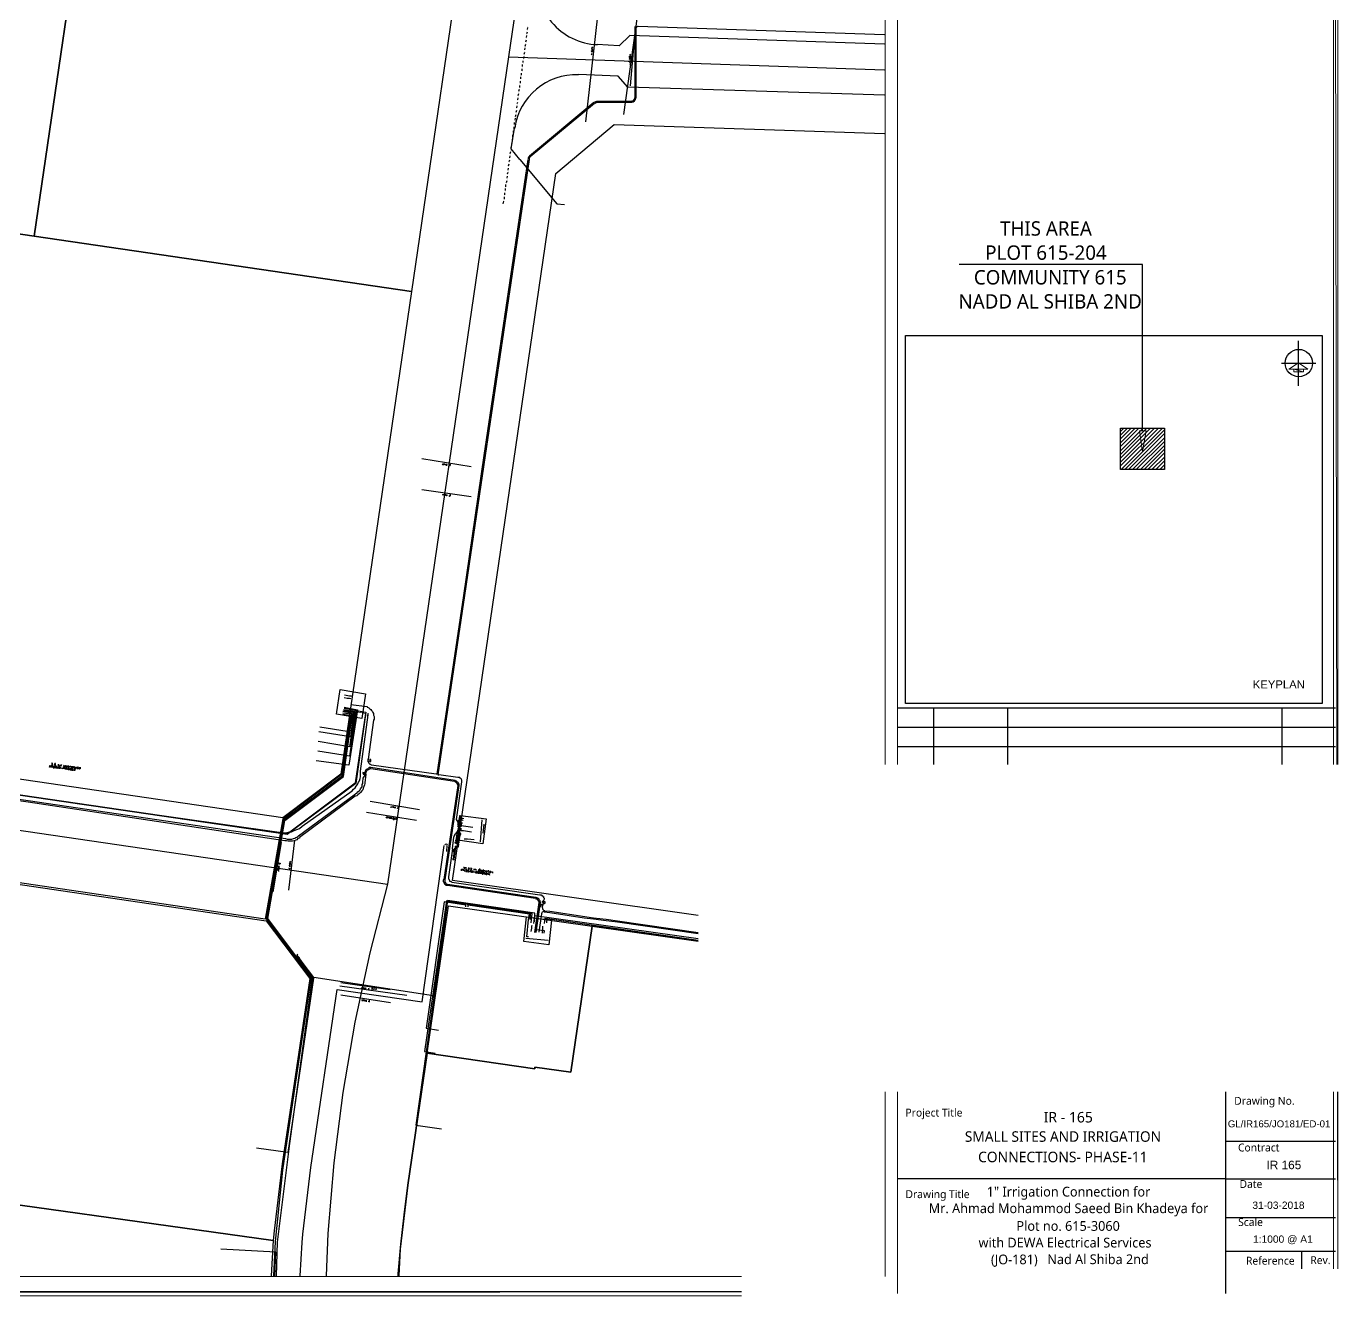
# Model space of a CAD drawing. Header units: inches. Extents: x 5 to 844, y 8 to 596.
# Drawn here: x 529.2 to 843.7, y 8.1 to 312.3 of the extents above; entities that cross this region are included whole.
import ezdxf

# ---------------------------------------------------------------- set-up
doc = ezdxf.new("R2010")
doc.units = ezdxf.units.IN
doc.header["$MEASUREMENT"] = 0
doc.layers.add('PDF_Geometry', color=7, linetype='Continuous', true_color=0x989898)
doc.layers.add('PDF_Images', color=7, linetype='Continuous')
doc.layers.add('PDF_Text', color=7, linetype='Continuous')
doc.styles.add('PDF Arial', font='arial.ttf')
doc.styles.add('PDF Segoe UI', font='segoeui.ttf')
doc.styles.add('PDF Trebuchet MS', font='trebuc.ttf')
picture_1 = doc.add_image_def('image2.png', size_in_pixel=(777, 686))

msp = doc.modelspace()

# ---------------------------------------------------------------- linework, layer by layer
at = {"layer": 'PDF_Geometry', "color": 7, "lineweight": 13}
for points in [[(738.11, 135.42), (738.11, 595.27)], [(738.11, 8.63), (738.11, 56.95), (738.11, 14.58)]]:
    msp.add_lwpolyline(points, dxfattribs=at)
at = {"layer": 'PDF_Geometry', "color": 7, "lineweight": 0}
for points in [[(843.44, 135.42), (842.63, 594.76), (843.66, 595.79), (843.66, 135.42)], [(843.44, 135.42), (842.63, 594.76), (842.63, 135.42)], [(735.15, 135.42), (735.15, 591.8), (10.56, 591.8), (10.56, 12.74)], [(797.76, 215.36), (796.86, 210.35), (796.09, 215.36), (797.76, 215.36)], [(735.15, 12.74), (735.15, 56.95), (735.15, 14.58)], [(842.63, 56.95), (842.63, 14.58)], [(843.65, 14.58), (843.57, 56.95)], [(843.65, 14.58), (843.57, 56.95)], [(843.66, 56.95), (843.66, 14.58)], [(10.56, 12.74), (700.73, 12.74)], [(6.31, 9.14), (5.16, 8.11), (700.73, 9.09)], [(5.16, 8.11), (700.73, 9.09)], [(700.73, 8.11), (5.16, 8.11)], [(700.73, 9.14), (6.31, 9.14)]]:
    msp.add_lwpolyline(points, dxfattribs=at)
at = {"layer": 'PDF_Geometry', "color": 7, "lineweight": 25}
for points in [[(676.01, 517.23), (644.9, 304.97), (615.84, 106.72), (611.6, 90.27), (608, 73.68), (605.17, 56.84), (602.98, 40), (601.57, 23.03), (601.18, 12.87)], [(454.49, 371.95), (545.26, 358.58), (531.12, 262.03), (440.61, 275.4), (454.49, 371.95)], [(545.26, 358.58), (635.77, 345.47), (621.63, 248.79), (531.12, 262.03), (545.26, 358.58)], [(664.7, 306.26), (665.08, 306.26), (664.7, 306.38), (665.08, 306.51), (664.82, 306.64)], [(664.95, 305.61), (664.7, 305.61), (664.82, 305.48), (664.82, 305.74)], [(664.82, 307.03), (664.95, 307.28), (664.82, 307.41)], [(665.08, 306.64), (664.82, 306.77), (665.08, 306.9)], [(664.95, 307.28), (665.08, 307.16)], [(664.95, 306.64), (664.95, 306.9)], [(674.08, 304.84), (673.82, 305.1), (674.21, 305.23)], [(673.95, 305.36), (674.08, 305.48), (673.95, 305.61)], [(674.08, 305.48), (674.21, 305.48)], [(674.08, 304.97), (674.08, 305.1)], [(644.9, 304.97), (735.02, 301.88)], [(673.69, 303.81), (673.69, 303.81), (673.69, 303.94), (673.82, 303.94), (673.95, 303.68), (673.95, 303.94)], [(673.82, 304.46), (674.08, 304.58), (673.82, 304.71), (674.08, 304.71), (673.82, 304.84)], [(673.95, 303.81), (674.34, 303.94), (673.95, 304.07), (674.34, 304.07), (674.08, 304.2)], [(674.21, 303.3), (673.95, 303.3), (674.08, 303.04), (674.21, 303.43)], [(674.08, 304.71), (674.21, 304.84), (674.08, 304.97)], [(674.34, 304.33), (674.08, 304.46), (674.34, 304.58)], [(674.21, 304.84), (674.34, 304.84)], [(674.21, 304.33), (674.21, 304.58)], [(690.32, 99.22), (631.4, 107.62), (656.21, 277.07), (670.22, 288.77), (735.02, 286.59)], [(440.61, 275.4), (531.12, 262.03), (621.63, 248.79), (604.66, 133.08), (590.77, 122.67), (433.79, 145.68), (423.51, 159.56), (440.61, 275.4)], [(796.86, 215.36), (796.86, 255.22), (752.89, 255.22)], [(791.59, 216), (802.13, 216), (802.13, 206.1), (791.59, 206.1), (791.59, 216)], [(629.21, 207.39), (629.21, 207.52)], [(629.47, 207.39), (629.73, 207.39), (629.6, 207.13), (629.47, 207.52)], [(629.34, 207.13), (629.21, 207.39), (628.95, 207.26)], [(630.11, 207), (630.11, 207.39), (629.98, 207.13), (629.98, 207.39), (629.85, 207.13)], [(630.88, 207), (630.88, 207), (630.75, 207), (630.63, 207), (630.75, 207.13), (631.01, 207.26), (630.75, 207.26)], [(629.34, 199.93), (629.21, 200.06), (628.95, 199.93)], [(629.21, 200.06), (629.21, 200.19)], [(629.73, 200.19), (629.6, 199.8), (629.47, 200.19)], [(629.73, 200.06), (629.47, 200.06)], [(630.24, 199.8), (630.11, 200.06), (629.98, 199.8), (629.98, 200.06), (629.85, 199.8)], [(630.88, 199.68), (630.88, 199.68), (630.75, 199.68), (630.63, 199.8), (630.75, 199.8), (631.01, 199.93), (630.75, 199.93)], [(738.11, 149.02), (843.14, 149.02)], [(746.85, 135.42), (746.85, 149.02)], [(764.59, 135.42), (764.59, 149.02)], [(830.29, 135.42), (830.29, 149.02)], [(738.11, 144.39), (843.14, 144.39)], [(738.11, 139.76), (843.14, 139.76)], [(535.62, 135.65), (535.62, 135.65), (535.49, 135.65), (535.49, 135.78), (535.36, 135.65), (535.36, 135.52), (535.36, 135.39), (535.36, 135.26), (535.49, 135.26), (535.49, 135.39), (535.62, 135.39), (535.62, 135.52), (535.49, 135.52), (535.36, 135.52)], [(535.74, 135.26), (535.74, 135.26)], [(536.26, 135.52), (536.26, 135.65), (536.13, 135.65), (536, 135.52), (536, 135.39), (536, 135.26), (536.13, 135.26), (536.26, 135.26), (536.26, 135.39), (536.13, 135.52), (536, 135.39)], [(536.9, 135.52), (536.9, 135.14), (537.16, 135.39)], [(537.03, 135.26), (537.16, 135.14)], [(537.42, 135.39), (537.54, 135.01), (537.8, 135.39)], [(538.19, 134.88), (538.44, 135.26), (538.57, 134.88)], [(538.83, 135.01), (538.83, 135.14), (538.96, 135.14), (539.09, 135.01), (539.09, 134.88), (538.96, 134.88), (538.83, 134.88), (538.7, 134.88), (538.83, 135.26)], [(427.11, 134.36), (615.84, 106.72)], [(535.1, 135.14), (535.1, 135.14), (534.97, 135.14), (534.84, 135.14), (534.84, 135.01), (534.97, 135.01), (535.1, 134.88), (534.97, 134.75), (534.84, 134.75), (534.84, 134.88), (534.72, 134.88)], [(535.62, 135.01), (535.62, 135.14), (535.49, 135.14), (535.36, 135.14), (535.23, 135.14), (535.23, 135.01), (535.36, 135.01), (535.49, 134.88), (535.62, 134.75), (535.49, 134.75), (535.36, 134.75), (535.23, 134.75)], [(535.74, 135.01), (535.87, 135.01), (536, 135.01), (536, 134.88), (535.74, 134.62), (536, 134.62)], [(536.39, 135.01), (536.26, 135.01), (536.26, 134.88), (536.13, 134.88), (536.13, 134.75), (536.26, 134.75), (536.26, 134.62), (536.39, 134.62), (536.52, 134.62), (536.52, 134.75), (536.52, 134.88), (536.52, 135.01), (536.39, 135.01)], [(537.03, 134.75), (536.9, 134.75), (536.9, 134.62), (536.77, 134.62), (536.77, 134.75), (536.64, 134.75), (536.64, 134.88), (536.77, 134.88), (536.9, 134.88), (537.03, 134.75), (536.9, 134.62), (536.9, 134.49), (536.77, 134.49), (536.64, 134.62)], [(537.42, 134.88), (537.16, 134.88), (537.16, 134.75), (537.29, 134.75), (537.42, 134.75), (537.42, 134.62), (537.42, 134.49), (537.29, 134.49), (537.16, 134.49), (537.16, 134.62)], [(537.54, 134.62), (538.06, 134.49)], [(538.19, 134.36), (538.19, 134.75), (538.44, 134.75), (538.57, 134.62), (538.57, 134.49), (538.44, 134.49), (538.19, 134.49)], [(538.32, 135.01), (538.57, 135.01)], [(538.7, 134.24), (538.7, 134.62)], [(539.09, 134.62), (538.7, 134.36)], [(538.83, 134.49), (538.96, 134.24)], [(539.47, 134.75), (539.47, 135.01), (539.34, 135.01), (539.22, 135.01), (539.22, 134.88), (539.22, 134.75), (539.34, 134.75), (539.47, 134.75)], [(539.34, 134.62), (539.22, 134.49), (539.34, 134.36), (539.47, 134.36), (539.47, 134.24), (539.47, 134.11), (539.34, 134.11), (539.34, 134.24), (539.22, 134.24), (539.22, 134.36), (539.34, 134.36), (539.47, 134.36), (539.47, 134.49), (539.47, 134.62), (539.34, 134.62)], [(539.6, 134.75), (539.73, 135.01), (539.73, 134.88)], [(539.73, 135.01), (539.86, 135.01), (539.99, 134.88), (539.86, 134.75)], [(539.86, 134.49), (539.73, 134.49), (539.73, 134.36), (539.73, 134.24), (539.73, 134.11), (539.86, 134.11), (539.99, 134.11), (539.99, 134.24), (539.99, 134.36), (539.99, 134.49), (539.86, 134.49)], [(540.37, 134.88), (540.24, 134.88), (540.12, 134.88), (540.12, 134.75), (540.12, 134.62), (540.24, 134.62), (540.37, 134.62), (540.37, 134.75)], [(540.5, 134.36), (540.24, 134.49), (540.12, 134.24), (540.24, 134.24), (540.24, 134.36), (540.37, 134.24), (540.5, 134.24), (540.5, 134.11), (540.37, 133.98), (540.24, 133.98), (540.12, 134.11)], [(540.37, 135.01), (540.37, 134.62)], [(540.63, 134.88), (540.63, 134.75), (540.5, 134.75), (540.63, 134.62), (540.76, 134.62), (540.89, 134.62), (540.89, 134.75), (540.76, 134.88), (540.63, 134.88)], [(540.76, 134.36), (541.02, 134.36), (540.76, 134.24), (540.89, 134.24), (540.89, 134.11), (540.89, 133.98), (540.76, 133.98), (540.63, 133.98), (540.63, 134.11)], [(541.02, 134.49), (541.02, 134.75), (541.14, 134.75), (541.27, 134.75), (541.27, 134.49)], [(541.4, 134.62), (541.79, 134.62), (541.66, 134.75), (541.53, 134.75), (541.53, 134.62), (541.4, 134.62), (541.4, 134.49), (541.53, 134.49), (541.66, 134.49), (541.79, 134.49)], [(542.17, 134.62), (542.04, 134.62), (541.92, 134.62), (541.92, 134.49), (541.92, 134.36), (542.04, 134.36), (542.17, 134.49)], [(542.17, 134.75), (542.17, 134.36)], [(615.84, 122.54), (615.71, 122.79), (615.45, 122.67)], [(615.71, 122.79), (615.71, 122.92)], [(616.1, 122.54), (615.97, 122.67), (615.84, 122.54)], [(616.23, 122.79), (616.1, 122.54), (615.97, 122.92)], [(616.23, 122.67), (615.97, 122.79)], [(615.97, 122.67), (615.97, 122.79)], [(616.61, 122.41), (616.61, 122.79), (616.48, 122.41), (616.48, 122.79), (616.23, 122.54)], [(616.61, 122.79), (616.35, 122.54), (616.23, 122.79)], [(616.48, 122.67), (616.35, 122.67)], [(616.87, 125.11), (616.74, 125.24), (616.61, 125.11)], [(617, 122.41), (616.87, 122.67), (616.74, 122.41), (616.74, 122.79), (616.61, 122.41)], [(616.74, 125.24), (616.87, 125.37)], [(617.38, 125.37), (617.13, 125.11), (617.13, 125.37)], [(617.25, 125.24), (617.13, 125.24)], [(617.13, 122.41), (617.25, 122.28), (617.38, 122.28), (617.38, 122.41), (617.38, 122.54), (617.38, 122.67), (617.25, 122.67), (617.13, 122.54), (617.25, 122.54), (617.25, 122.41), (617.38, 122.41), (617.38, 122.54)], [(617.77, 124.98), (617.77, 125.24), (617.64, 124.98), (617.51, 125.24), (617.38, 124.98)], [(618.54, 124.85), (618.54, 124.85), (618.41, 124.85), (618.28, 124.85), (618.28, 124.98), (618.41, 124.98), (618.54, 125.11), (618.28, 125.11)], [(632.94, 122.67), (633.33, 122.67)], [(633.07, 123.18), (633.45, 123.05), (633.45, 122.92), (633.45, 122.79), (633.33, 122.79), (633.2, 122.79), (633.2, 122.92), (633.2, 123.18)], [(633.33, 122.28), (633.07, 122.67)], [(617.51, 122.54), (617.51, 122.28), (617.77, 122.41), (617.38, 122.54)], [(617.77, 122.54), (617.51, 122.41)], [(617.51, 122.54), (617.77, 122.41)], [(618.03, 122.28), (618.03, 122.28), (617.9, 122.28), (617.9, 122.41), (618.15, 122.54), (617.9, 122.54)], [(632.55, 119.71), (632.94, 119.58), (632.94, 119.45), (632.81, 119.32), (632.68, 119.32), (632.68, 119.45), (632.68, 119.71)], [(633.07, 120.87), (633.2, 121.12), (632.94, 121.12), (633.07, 121.12), (633.07, 120.99), (632.94, 120.99), (632.94, 120.87), (632.81, 120.87), (632.81, 120.99), (632.68, 120.99), (632.81, 121.12), (632.81, 121.25)], [(632.94, 120.74), (633.07, 120.74), (633.07, 120.61), (633.07, 120.48), (632.94, 120.35), (632.94, 120.48), (632.81, 120.48), (632.68, 120.74), (632.68, 120.48)], [(632.81, 120.22), (632.68, 119.84)], [(633.07, 121.38), (632.94, 121.38), (632.94, 121.51), (632.94, 121.64), (633.07, 121.64), (633.2, 121.64), (633.2, 121.51), (633.2, 121.38), (633.07, 121.38), (632.94, 121.38), (632.81, 121.38), (632.81, 121.51), (632.81, 121.64), (632.94, 121.64)], [(633.2, 122.54), (632.94, 122.28)], [(633.33, 122.02), (633.2, 121.77), (633.07, 122.02), (633.07, 121.89), (633.07, 121.77), (632.94, 121.77), (632.94, 121.89), (632.94, 122.02), (632.94, 122.15)], [(633.2, 120.09), (633.58, 120.09)], [(633.2, 119.97), (633.45, 119.84), (633.33, 119.84)], [(633.45, 119.84), (633.45, 119.71), (633.33, 119.58), (633.2, 119.71)], [(633.58, 121.25), (633.33, 121.12)], [(633.71, 120.99), (633.33, 120.87), (633.71, 120.61)], [(633.84, 122.15), (633.97, 122.02), (633.45, 122.15)], [(633.84, 121.38), (633.45, 121.38), (633.58, 121.12)], [(633.97, 122.54), (633.97, 122.54), (633.97, 122.41), (633.58, 122.54)], [(632.3, 116.62), (632.17, 116.49), (632.17, 116.62), (632.04, 116.62), (632.17, 116.88), (632.55, 116.88), (632.43, 116.62), (632.43, 116.49), (632.3, 116.49), (632.3, 116.62), (632.3, 116.88)], [(632.55, 117.01), (632.55, 117.14), (632.55, 117.27), (632.43, 117.39), (632.3, 117.39), (632.17, 117.27), (632.17, 117.14), (632.3, 117.01), (632.43, 117.14), (632.43, 117.27), (632.3, 117.39)], [(632.17, 117.14), (632.55, 117.14)], [(632.43, 116.88), (632.3, 117.14), (632.17, 116.88)], [(632.55, 116.75), (632.17, 116.62), (632.55, 116.37)], [(632.68, 118.68), (632.68, 118.55), (632.81, 118.55), (632.81, 118.42), (632.68, 118.42), (632.68, 118.29), (632.55, 118.42), (632.43, 118.68), (632.3, 118.29)], [(632.68, 118.17), (632.68, 118.04), (632.3, 118.04)], [(632.68, 117.91), (632.68, 117.78), (632.3, 117.91)], [(632.68, 117.65), (632.55, 117.78), (632.43, 117.78), (632.3, 117.78), (632.3, 117.65), (632.3, 117.52), (632.43, 117.52), (632.55, 117.52), (632.68, 117.65)], [(632.43, 119.19), (632.81, 119.07)], [(632.68, 119.07), (632.43, 118.81)], [(632.68, 118.29), (632.68, 118.29), (632.81, 118.17), (632.43, 118.29)], [(632.81, 118.81), (632.55, 119.19)], [(633.07, 116.75), (632.81, 116.75), (632.68, 116.75)], [(632.94, 116.49), (632.68, 116.49)], [(632.94, 116.24), (632.81, 116.37), (632.68, 116.37), (632.68, 116.24), (632.68, 116.11), (632.68, 115.98), (632.81, 115.98), (632.81, 116.11), (632.94, 116.11), (632.94, 116.24)], [(632.81, 118.55), (633.2, 118.42), (633.2, 118.29), (633.2, 118.17), (633.07, 118.17), (632.94, 118.29), (632.94, 118.42), (633.07, 118.55)], [(633.07, 118.04), (633.07, 117.78), (633.2, 117.78), (633.2, 117.91), (633.07, 118.04), (632.94, 118.04), (632.94, 117.91), (632.81, 117.91), (632.94, 117.78)], [(632.81, 117.65), (633.07, 117.65)], [(633.07, 117.01), (632.81, 117.01), (632.81, 117.14), (632.81, 117.27), (632.94, 117.27), (633.07, 117.27), (633.07, 117.14), (632.94, 117.01)], [(632.94, 117.65), (633.07, 117.52), (633.07, 117.39)], [(632.94, 116.88), (632.94, 116.62)], [(633.45, 118.81), (633.33, 118.94), (633.2, 118.94), (633.07, 118.94), (633.07, 118.81), (633.07, 118.68), (633.2, 118.68), (633.2, 118.55), (633.33, 118.68), (633.45, 118.68), (633.45, 118.81)], [(633.07, 116.49), (633.07, 116.49)], [(631.65, 114.69), (632.04, 114.57), (632.04, 114.44), (632.04, 114.31), (631.91, 114.31), (631.78, 114.44), (631.78, 114.57), (631.91, 114.57)], [(631.91, 113.41), (631.91, 113.54), (631.91, 113.67), (631.78, 113.67), (631.78, 113.54), (631.78, 113.41), (631.65, 113.54), (631.65, 113.67), (631.78, 113.67)], [(631.78, 113.28), (631.78, 113.02), (631.91, 113.02), (631.91, 113.15), (631.91, 113.28), (631.78, 113.28), (631.65, 113.28), (631.65, 113.15), (631.65, 113.02)], [(632.04, 114.05), (631.91, 114.18), (631.78, 114.18), (631.78, 114.05), (631.78, 113.92), (631.78, 113.79), (631.91, 113.79), (631.91, 113.92), (632.04, 113.92), (632.04, 114.05)], [(631.91, 115.34), (632.17, 115.34), (632.04, 115.34)], [(632.17, 114.95), (632.17, 115.08), (632.04, 115.08), (631.91, 115.08), (631.91, 114.95), (631.91, 114.82), (631.91, 114.69), (632.04, 114.69), (632.04, 114.82), (632.17, 114.82), (632.17, 114.95)], [(632.04, 115.85), (632.43, 115.85), (632.43, 115.59), (632.3, 115.59), (632.3, 115.47), (632.17, 115.59), (632.17, 115.85)], [(632.17, 115.34), (632.17, 115.21)], [(632.55, 115.85), (632.81, 115.85), (632.81, 115.72), (632.81, 115.59), (632.68, 115.59), (632.55, 115.59)], [(589.61, 110.07), (589.48, 110.07)], [(590, 110.97), (589.61, 110.97), (590, 110.84), (589.61, 110.84), (589.87, 110.71)], [(589.61, 110.58), (589.87, 110.45), (589.61, 110.32), (589.74, 110.58)], [(589.87, 110.19), (589.61, 110.07), (589.74, 109.81)], [(590, 111.74), (590, 111.74), (590.13, 111.74), (590.13, 111.61), (590, 111.61), (590, 111.48), (590, 111.61), (589.87, 111.61), (589.87, 111.87), (589.74, 111.61)], [(592.57, 110.45), (592.18, 110.58), (592.44, 110.32), (592.44, 110.58)], [(592.7, 111.48), (592.31, 111.74), (592.7, 111.74)], [(592.31, 111.09), (592.57, 111.09), (592.31, 111.22), (592.57, 111.35), (592.31, 111.48)], [(592.44, 111.99), (592.57, 112.12), (592.44, 112.25)], [(592.57, 112.12), (592.7, 111.99)], [(592.57, 111.61), (592.57, 111.74)], [(631.78, 112.64), (631.78, 112.77), (631.78, 112.89), (631.65, 112.89), (631.53, 112.89), (631.53, 112.77), (631.53, 112.64), (631.65, 112.64)], [(631.91, 112.51), (631.53, 112.64)], [(633.58, 109.94), (633.58, 110.32), (633.84, 110.32), (633.97, 110.32), (633.97, 110.19), (633.84, 110.19), (633.84, 110.07), (633.58, 110.19)], [(634.1, 110.84), (634.23, 110.84), (634.23, 110.45)], [(634.1, 109.94), (634.1, 110.32)], [(634.48, 110.19), (634.1, 110.07)], [(634.23, 110.07), (634.35, 109.81)], [(634.48, 110.71), (634.61, 110.71), (634.61, 110.84), (634.61, 110.45)], [(634.87, 110.07), (634.87, 110.19), (634.74, 110.19), (634.61, 110.19), (634.61, 110.07), (634.61, 109.94), (634.61, 109.81), (634.74, 109.81), (634.87, 109.81), (634.87, 109.94), (634.87, 110.07), (634.74, 110.07), (634.61, 110.07), (634.61, 109.94)], [(635.25, 110.07), (635.13, 110.07), (635, 109.94), (635, 109.81), (635.13, 109.81), (635.13, 109.68), (635.25, 109.68), (635.38, 109.81), (635.38, 109.94), (635.38, 110.07), (635.25, 110.07)], [(635.25, 110.32), (635.38, 110.71)], [(635.51, 110.58), (635.25, 110.45)], [(635.38, 110.45), (635.51, 110.32)], [(635.64, 110.07), (635.9, 110.07), (635.64, 109.94), (635.77, 109.94), (635.77, 109.81), (635.9, 109.81), (635.9, 109.68), (635.77, 109.68), (635.64, 109.68), (635.51, 109.68), (635.51, 109.81)], [(635.77, 110.71), (635.9, 110.19), (636.15, 110.58)], [(636.67, 110.07), (636.67, 110.45)], [(636.8, 110.07), (636.8, 110.32), (636.93, 110.32), (637.05, 110.32), (637.05, 110.19), (637.05, 110.07)], [(637.95, 110.32), (637.83, 110.32), (637.83, 110.19), (637.7, 110.19), (637.7, 110.07), (637.83, 109.94), (637.95, 109.94), (638.08, 109.94), (638.08, 110.07), (638.08, 110.19), (638.08, 110.32), (637.95, 110.32)], [(638.21, 110.19), (638.21, 109.81)], [(638.21, 110.07), (638.34, 110.07), (638.47, 110.07), (638.47, 109.94), (638.47, 109.81), (638.34, 109.81), (638.21, 109.94)], [(638.73, 109.94), (638.98, 109.94), (638.98, 110.07), (638.85, 110.07), (638.73, 110.07), (638.73, 109.94), (638.73, 109.81), (638.85, 109.81), (638.98, 109.81)], [(639.11, 109.81), (639.11, 110.07)], [(640.01, 110.07), (639.88, 109.68), (640.01, 109.68), (640.01, 109.55)], [(509.9, 109.29), (586.78, 97.98), (597.2, 84.1), (590.64, 39.74), (588.71, 23.67), (588.46, 21.36), (499.1, 33.83), (509.9, 109.29)], [(636.28, 109.81), (636.28, 109.68), (636.15, 109.68), (636.03, 109.81), (636.03, 109.94), (636.15, 109.94), (636.28, 109.94), (636.28, 109.81), (636.28, 109.68), (636.15, 109.55), (636.03, 109.55), (636.03, 109.68)], [(636.41, 109.68), (636.93, 109.68)], [(637.44, 109.68), (637.44, 109.81), (637.31, 109.81), (637.18, 109.81), (637.05, 109.81), (637.05, 109.68), (637.18, 109.68), (637.31, 109.55), (637.44, 109.55), (637.44, 109.42), (637.31, 109.42), (637.18, 109.42), (637.05, 109.42), (637.05, 109.55)], [(637.95, 109.68), (637.83, 109.68), (637.7, 109.81), (637.57, 109.81), (637.57, 109.68), (637.57, 109.55), (637.7, 109.55), (637.83, 109.55), (637.83, 109.42), (637.83, 109.29), (637.7, 109.29), (637.57, 109.29), (637.57, 109.42)], [(638.21, 109.29), (638.34, 109.68), (637.95, 109.42), (638.34, 109.42)], [(638.6, 109.55), (638.47, 109.55), (638.47, 109.42), (638.47, 109.29), (638.6, 109.17), (638.73, 109.17), (638.73, 109.29), (638.85, 109.29), (638.85, 109.42), (638.85, 109.55), (638.73, 109.55), (638.6, 109.55)], [(638.98, 109.55), (639.24, 109.55), (639.11, 109.42), (639.24, 109.42), (639.24, 109.29), (639.24, 109.17), (639.11, 109.17), (638.98, 109.17), (638.98, 109.29)], [(639.11, 109.94), (639.24, 109.94), (639.37, 109.94)], [(639.75, 109.94), (639.63, 109.68), (639.5, 109.68), (639.37, 109.81), (639.5, 109.94), (639.63, 109.94), (639.75, 109.81)], [(639.63, 109.42), (639.5, 109.42), (639.37, 109.29), (639.37, 109.17), (639.5, 109.17), (639.5, 109.04), (639.63, 109.04), (639.75, 109.17), (639.75, 109.29), (639.75, 109.42), (639.63, 109.42)], [(639.88, 109.94), (640.01, 109.94)], [(639.88, 109.04), (640.14, 109.42), (640.27, 108.91)], [(640.01, 109.17), (640.14, 109.17)], [(640.27, 109.81), (640.14, 109.55)], [(640.27, 109.94), (640.27, 109.94)], [(640.53, 109.81), (640.4, 109.81), (640.4, 109.68), (640.4, 109.55), (640.53, 109.55), (640.65, 109.55), (640.65, 109.68), (640.65, 109.81), (640.53, 109.81)], [(640.78, 109.55), (640.78, 109.81)], [(640.78, 109.68), (640.91, 109.68), (641.04, 109.68), (641.04, 109.42)], [(664.95, 96.7), (659.81, 61.73), (651.2, 62.88), (651.2, 62.5), (625.35, 66.23), (630.5, 101.58), (664.95, 96.7)], [(618.41, 12.87), (618.41, 13.39), (619.06, 20.46), (619.83, 27.53), (620.73, 34.6), (625.35, 66.23), (651.2, 62.5), (651.2, 62.88), (659.81, 61.73), (664.95, 96.7), (690.32, 93.07)], [(690.32, 93.07), (664.95, 96.7), (659.81, 61.73), (651.2, 62.88), (651.2, 62.5), (625.35, 66.23), (620.73, 34.6), (618.93, 19.3), (618.54, 12.87)], [(609.8, 81.65), (609.67, 81.91), (609.54, 81.78)], [(609.67, 81.91), (609.8, 82.04)], [(610.31, 81.91), (610.18, 81.65), (610.06, 82.04)], [(610.18, 81.78), (610.06, 81.91)], [(610.7, 81.52), (610.7, 81.91), (610.57, 81.65), (610.44, 81.91), (610.31, 81.65)], [(611.34, 81.78), (611.21, 81.52), (611.47, 81.65), (611.21, 81.65)], [(612.11, 81.91), (612.11, 81.52), (612.24, 81.91), (612.37, 81.52), (612.5, 81.78)], [(612.5, 81.52), (612.76, 81.78), (612.76, 81.52)], [(613.01, 81.78), (613.14, 81.65), (613.27, 81.78)], [(609.93, 78.7), (609.8, 78.95), (609.67, 78.82)], [(609.8, 78.95), (609.8, 79.08)], [(610.44, 78.95), (610.18, 78.7), (610.06, 79.08)], [(610.31, 78.95), (610.18, 78.95)], [(610.83, 78.57), (610.83, 78.95), (610.57, 78.7), (610.57, 78.95), (610.44, 78.7)], [(611.6, 78.57), (611.6, 78.57), (611.47, 78.57), (611.34, 78.57), (611.34, 78.7), (611.6, 78.82), (611.34, 78.82)], [(612.63, 81.65), (612.76, 81.65)], [(613.14, 81.65), (613.01, 81.4)], [(816.79, 8.63), (816.79, 14.58), (816.79, 56.95)], [(816.79, 45.14), (843.14, 45.14)], [(816.79, 36.14), (738.11, 36.14)], [(816.79, 36.14), (843.14, 36.14)], [(496.79, 12.87), (497.18, 18.01), (499.1, 33.83), (588.46, 21.36), (587.94, 12.87)], [(816.79, 26.88), (843.14, 26.88)], [(816.79, 18.78), (843.14, 18.78)], [(835.04, 14.58), (835.04, 18.78)]]:
    msp.add_lwpolyline(points, dxfattribs=at)
at = {"layer": 'PDF_Geometry', "lineweight": 0}
for points in [[(454.49, 371.95), (440.61, 275.4), (531.12, 262.03), (545.26, 358.58), (454.49, 371.95)], [(545.26, 358.58), (531.12, 262.03), (621.63, 248.79), (635.77, 345.47), (545.26, 358.58)], [(735.02, 286.59), (670.22, 288.77), (656.21, 277.07), (631.4, 107.62), (690.32, 99.22)], [(440.61, 275.4), (423.51, 159.56), (433.79, 145.68), (590.77, 122.67), (604.66, 133.08), (621.63, 248.79), (531.12, 262.03), (440.61, 275.4)], [(509.9, 109.29), (499.1, 33.83), (588.46, 21.36), (588.71, 23.67), (590.64, 39.74), (597.2, 84.1), (586.78, 97.98), (509.9, 109.29)], [(664.95, 96.7), (630.5, 101.58), (625.35, 66.23), (651.2, 62.5), (651.2, 62.88), (659.81, 61.73), (664.95, 96.7)], [(690.32, 93.07), (664.95, 96.7), (659.81, 61.73), (651.2, 62.88), (651.2, 62.5), (625.35, 66.23), (620.73, 34.6), (619.83, 27.53), (619.06, 20.46), (618.41, 13.39), (618.41, 12.87)], [(587.94, 12.87), (588.46, 21.36), (499.1, 33.83)]]:
    msp.add_lwpolyline(points, dxfattribs=at)
at = {"layer": 'PDF_Geometry', "color": 3, "lineweight": 25}
for points in [[(663.41, 289.41), (667.27, 323.36)], [(675.11, 312.3), (675.11, 312.3), (675.11, 307.54), (675.11, 295.07)], [(675.37, 311.78), (675.37, 307.54), (675.37, 295.07)], [(735.02, 310.24), (675.88, 312.3)], [(674.08, 298.03), (675.11, 309.98)], [(665.34, 294.04), (649.91, 281.19)], [(665.47, 293.79), (650.04, 281.06)], [(674.34, 294.3), (666.11, 294.3)], [(674.34, 294.04), (666.11, 294.04)], [(649.52, 280.41), (638.98, 209.45), (634.1, 175.89), (627.67, 133.08), (627.54, 133.08)], [(649.78, 280.41), (639.24, 209.45), (634.35, 175.89), (627.93, 132.95), (628.18, 132.95)], [(635.9, 199.55), (624.07, 201.22)], [(606.97, 148.64), (610.7, 147.99), (608.26, 130.89), (591.8, 118.68), (430.58, 142.21), (418.88, 157.89), (418.62, 158.41), (419.14, 161.75)], [(605.43, 151.46), (606.2, 151.34)], [(605.56, 152.11), (606.33, 151.98)], [(607.1, 149.79), (610.96, 149.28), (610.96, 149.15), (611.08, 149.15), (611.34, 149.02), (611.6, 148.76), (611.86, 148.64), (611.98, 148.38), (612.24, 148.12), (612.37, 147.86), (612.5, 147.61), (612.5, 147.22), (612.63, 146.96), (612.63, 146.71), (612.63, 146.32), (612.5, 146.06), (611.21, 136.68)], [(627.54, 133.08), (611.98, 135.26), (611.86, 135.39), (611.73, 135.39), (611.6, 135.52), (611.47, 135.65), (611.47, 135.78), (611.34, 135.78), (611.34, 135.91), (611.21, 136.04), (611.21, 136.16), (611.21, 136.29), (611.21, 136.68)], [(610.7, 133.08), (610.44, 131.02), (610.44, 130.89), (610.31, 130.51), (610.18, 130.12), (610.06, 129.74), (609.93, 129.35), (609.67, 129.09), (609.41, 128.71), (609.16, 128.45), (608.77, 128.19), (608.51, 127.94), (608.13, 127.81), (594.76, 117.91), (594.76, 117.78), (594.37, 117.65), (594.11, 117.39), (593.86, 117.27), (593.47, 117.14), (593.08, 117.01), (592.7, 117.01), (592.44, 117.01), (592.06, 117.01), (591.67, 117.14), (591.28, 117.14), (529.7, 126.39), (477.12, 133.98)], [(477.25, 134.49), (529.7, 126.78), (591.41, 117.65), (591.8, 117.52), (592.06, 117.52), (592.44, 117.52), (592.7, 117.52), (592.96, 117.52), (593.34, 117.65), (593.6, 117.78), (593.86, 117.91), (594.11, 118.04), (594.37, 118.17), (594.5, 118.29), (607.87, 128.19), (608.26, 128.45), (608.51, 128.58), (608.77, 128.84), (609.03, 129.09), (609.28, 129.35), (609.41, 129.61), (609.67, 129.99), (609.8, 130.25), (609.8, 130.64), (609.93, 130.89), (609.93, 131.15), (610.06, 132.18), (610.7, 133.08)], [(610.7, 133.08), (610.57, 133.85), (610.7, 134.11), (610.83, 134.24), (610.96, 134.36), (611.21, 134.49), (611.34, 134.62), (611.47, 134.75), (611.73, 134.75), (611.86, 134.75), (632.04, 131.66), (632.17, 131.54), (632.3, 131.54), (632.43, 131.41), (632.55, 131.28), (632.68, 131.15), (632.81, 131.02), (632.81, 130.89), (632.94, 130.76), (632.94, 130.64), (632.94, 130.38), (629.6, 107.75), (629.6, 107.62), (629.6, 107.49), (629.6, 107.37), (629.6, 107.24), (629.73, 107.11), (629.73, 106.98), (629.85, 106.98), (629.85, 106.85), (629.98, 106.85), (629.98, 106.72), (630.11, 106.72), (630.24, 106.72), (651.45, 103.64), (651.58, 103.51), (651.71, 103.51), (651.84, 103.38), (651.97, 103.38), (652.1, 103.25), (652.1, 103.12), (652.22, 102.99), (652.35, 102.87), (652.35, 102.74), (652.35, 102.61), (652.48, 102.48), (652.48, 102.35), (651.45, 95.15)], [(610.7, 133.08), (610.83, 133.72), (610.83, 133.85), (610.96, 133.98), (611.08, 134.11), (611.21, 134.24), (611.34, 134.24), (611.47, 134.36), (611.6, 134.36), (611.73, 134.49), (611.86, 134.49), (631.91, 131.41), (632.04, 131.28), (632.17, 131.28), (632.3, 131.15), (632.3, 131.02), (632.43, 131.02), (632.55, 130.89), (632.55, 130.76), (632.55, 130.64), (632.68, 130.51), (632.68, 130.38), (629.34, 107.88), (629.21, 107.75), (629.21, 107.62), (629.21, 107.49), (629.21, 107.37), (629.34, 107.24), (629.34, 107.11), (629.47, 106.98), (629.47, 106.85), (629.6, 106.72), (629.73, 106.59), (629.85, 106.59), (629.85, 106.47), (629.98, 106.47), (630.11, 106.47), (630.24, 106.47), (651.32, 103.38), (651.45, 103.25), (651.58, 103.25), (651.71, 103.12), (651.71, 103.12), (651.84, 102.99), (651.97, 102.99), (651.97, 102.87), (651.97, 102.74), (652.1, 102.61), (652.1, 102.48), (652.1, 102.35), (651.07, 95.15)], [(636.28, 120.35), (634.1, 120.61), (633.58, 120.74), (633.2, 120.99), (632.81, 121.38), (632.68, 121.77), (632.43, 122.28), (633.71, 131.28), (633.71, 131.41), (633.71, 131.54), (633.71, 131.66), (633.58, 131.79), (633.58, 131.92), (633.45, 132.05), (633.33, 132.18), (633.2, 132.18), (633.2, 132.31), (633.07, 132.31), (632.94, 132.31), (632.81, 132.31), (632.68, 132.31), (628.18, 132.95)], [(622.78, 122.02), (610.83, 123.95)], [(622.78, 122.02), (610.83, 123.95)], [(631.4, 115.21), (631.78, 118.04), (631.91, 118.42), (632.04, 118.81), (632.3, 118.94), (632.55, 119.32), (632.94, 119.45), (633.2, 119.58), (633.45, 119.58), (633.71, 119.58), (633.84, 119.58), (634.1, 119.58), (636.03, 119.32)], [(638.47, 122.15), (638.08, 116.88)], [(638.98, 121.12), (638.73, 118.94)], [(592.18, 105.31), (593.6, 117.27)], [(636.67, 117.39), (635, 117.52)], [(631.4, 115.21), (630.5, 108.52), (630.5, 108.39), (630.5, 108.27), (630.5, 108.14), (630.5, 108.01), (630.63, 107.88), (630.63, 107.75), (630.75, 107.62), (630.75, 107.49), (630.88, 107.49), (631.01, 107.37), (631.14, 107.37), (631.27, 107.24), (652.35, 104.15), (652.48, 104.15), (652.61, 104.15), (652.74, 104.15), (652.74, 104.02), (652.87, 104.02), (653, 104.02), (653, 103.89), (653.12, 103.89), (653.12, 103.77), (653.25, 103.77), (653.25, 103.64), (653.25, 103.51), (653.38, 103.38), (653.38, 103.25), (653.38, 103.12), (653.25, 102.87), (653, 101.45)], [(653, 101.07), (653, 101.45)], [(652.74, 99.65), (652.1, 95.28)], [(690.32, 94.84), (671, 97.6), (668.3, 97.98), (665.21, 98.37), (663.02, 98.62), (654.8, 99.91), (653.38, 100.04)], [(690.32, 95.1), (671, 97.85), (668.3, 98.24), (665.21, 98.62), (663.15, 98.88), (654.8, 100.17), (653.51, 100.3)], [(650.3, 95.41), (650.42, 96.18)], [(653.38, 95.02), (653.51, 95.54), (651.32, 95.8), (651.2, 95.28)], [(653, 95.02), (653.12, 95.92)], [(654.41, 93.22), (649.01, 93.74)], [(616.48, 81.4), (604.66, 83.07)]]:
    msp.add_lwpolyline(points, dxfattribs=at)
at = {"layer": 'PDF_Geometry', "color": 6, "lineweight": 25}
for points in [[(672.54, 291.21), (676.27, 318.08)], [(635.9, 206.75), (624.07, 208.68)], [(606.2, 151.34), (606.71, 151.34), (607.1, 151.21)], [(606.33, 151.98), (606.71, 151.85), (607.23, 151.85)], [(589.23, 12.87), (589.48, 20.97), (592.44, 44.63), (597.84, 84.22), (587.17, 98.5), (591.28, 122.02), (605.3, 132.56), (607.48, 147.61), (605.17, 148.12)], [(605.43, 149.15), (608.64, 148.51), (606.58, 135.26), (598.74, 136.29)], [(605.43, 148.89), (608.38, 148.38), (606.71, 137.45), (599.13, 138.61)], [(605.3, 148.64), (608, 148.12), (606.71, 139.64), (599.26, 140.92)], [(605.3, 148.38), (607.74, 147.99), (606.97, 142.08), (599.38, 143.24)], [(605.17, 147.48), (606.84, 147.22), (604.78, 132.95), (590.77, 122.41), (586.53, 98.37), (431.48, 121.25), (416.82, 110.84), (416.31, 108.27)], [(588.58, 12.87), (588.97, 21.1), (590.77, 38.2), (597.58, 84.1), (586.91, 98.37), (591.03, 122.28), (605.04, 132.82), (607.23, 147.48), (605.17, 147.74)], [(605.17, 147.35), (606.71, 147.09), (606.2, 143.36), (599.64, 144.39)], [(623.55, 124.59), (611.73, 126.52)], [(590.38, 116.75), (588.33, 104.92)], [(635, 117.52), (634.61, 117.52), (634.23, 117.52)], [(650.04, 98.24), (650.17, 99.65), (630.11, 102.61), (626.9, 79.98), (598.23, 84.35), (594.63, 89.11), (594.76, 89.37)], [(651.07, 97.72), (651.2, 99.78), (630.24, 102.87), (622.65, 49), (628.83, 48.1)], [(650.3, 97.47), (650.55, 99.65), (629.98, 102.74), (624.71, 66.61), (627.28, 66.23)], [(634.61, 101.32), (634.61, 101.71), (629.47, 102.48), (625.1, 72.27), (628.05, 71.75)], [(649.65, 94.12), (649.27, 94.12), (649.65, 98.24), (649.91, 99.52), (635.13, 101.71), (635.13, 101.32)], [(650.94, 97.34), (651.2, 99.27), (690.32, 93.69)], [(653.51, 97.34), (653.64, 98.62), (690.32, 93.35)], [(654.02, 97.47), (654.15, 98.5), (690.32, 93.32)], [(650.42, 96.18), (650.42, 96.7), (650.55, 96.95)], [(653.12, 95.92), (653.12, 96.31), (653.12, 96.7)], [(594.37, 89.88), (594.11, 89.75), (598.1, 84.22), (591.93, 42.44), (584.47, 43.47)], [(604.4, 82.42), (620.47, 80.11)], [(616.61, 78.31), (604.66, 80.11)], [(588.84, 12.87), (589.1, 18.53), (575.86, 19.3)]]:
    msp.add_lwpolyline(points, dxfattribs=at)
at = {"layer": 'PDF_Geometry', "lineweight": 25}
for points in [[(649.4, 311.53), (649.52, 312.04)], [(649.4, 311.27), (649.4, 311.27)], [(649.52, 312.3), (649.52, 312.3)], [(649.01, 308.57), (649.14, 309.08)], [(649.01, 308.31), (649.01, 308.31)], [(649.14, 309.6), (649.27, 310.11)], [(649.14, 309.34), (649.14, 309.34)], [(649.27, 310.63), (649.4, 311.01)], [(649.27, 310.37), (649.27, 310.37)], [(673.95, 310.11), (671.38, 307.67)], [(735.02, 308.06), (673.95, 310.11)], [(648.5, 304.58), (648.62, 305.1)], [(648.62, 305.61), (648.75, 306.13)], [(648.62, 305.36), (648.62, 305.36)], [(648.75, 306.64), (648.88, 307.16)], [(648.75, 306.38), (648.75, 306.38)], [(648.88, 307.54), (649.01, 308.06)], [(648.88, 307.41), (648.88, 307.41)], [(671.38, 307.67), (666.11, 307.93)], [(648.11, 301.63), (648.11, 302.14)], [(648.24, 302.66), (648.24, 303.17)], [(648.24, 302.4), (648.24, 302.4)], [(648.37, 303.68), (648.37, 304.07)], [(648.37, 303.43), (648.37, 303.43)], [(648.5, 304.33), (648.5, 304.33)], [(647.72, 299.44), (647.72, 299.44)], [(647.72, 298.67), (647.72, 299.19)], [(647.85, 300.47), (647.85, 300.47)], [(647.85, 299.7), (647.85, 300.21)], [(647.98, 300.6), (647.98, 301.11)], [(648.11, 301.37), (648.11, 301.37)], [(673.44, 297.77), (671.12, 300.34), (661.61, 300.73)], [(647.21, 295.71), (647.34, 296.23)], [(647.34, 296.74), (647.47, 297.26)], [(647.34, 296.49), (647.34, 296.49)], [(647.47, 297.39), (647.47, 297.39)], [(647.6, 298.41), (647.6, 298.41)], [(647.6, 297.64), (647.6, 298.16)], [(735.02, 295.84), (673.44, 297.77)], [(646.82, 292.76), (646.95, 293.27)], [(646.82, 292.5), (646.82, 292.5)], [(646.95, 293.79), (647.08, 294.17)], [(646.95, 293.53), (646.95, 293.53)], [(647.08, 294.69), (647.21, 295.2)], [(647.08, 294.43), (647.08, 294.43)], [(647.21, 295.46), (647.21, 295.46)], [(646.31, 288.77), (646.31, 289.29)], [(646.44, 289.8), (646.57, 290.31)], [(646.44, 289.54), (646.44, 289.54)], [(646.57, 290.7), (646.7, 291.21)], [(646.57, 290.44), (646.57, 290.44)], [(646.7, 291.73), (646.82, 292.24)], [(646.7, 291.47), (646.7, 291.47)], [(645.54, 282.99), (646.31, 287.87)], [(645.92, 285.81), (645.92, 286.33)], [(646.05, 286.84), (646.05, 287.23)], [(646.05, 286.59), (646.05, 286.59)], [(646.18, 287.74), (646.18, 288.26)], [(646.18, 287.49), (646.18, 287.49)], [(646.31, 288.51), (646.31, 288.51)], [(645.54, 283.63), (645.54, 283.63)], [(645.54, 282.86), (645.54, 283.37)], [(647.6, 280.41), (645.54, 282.99)], [(645.67, 284.53), (645.67, 284.53)], [(645.67, 283.76), (645.67, 284.27)], [(645.8, 285.56), (645.8, 285.56)], [(645.8, 284.79), (645.8, 285.3)], [(645.02, 279.9), (645.15, 280.29)], [(645.15, 280.8), (645.28, 281.31)], [(645.15, 280.54), (645.15, 280.54)], [(645.28, 281.83), (645.41, 282.34)], [(645.28, 281.57), (645.28, 281.57)], [(645.41, 282.6), (645.41, 282.6)], [(647.6, 280.41), (656.47, 269.74), (658.27, 269.62)], [(644.64, 276.94), (644.77, 277.33)], [(644.64, 276.69), (644.64, 276.69)], [(644.77, 277.84), (644.9, 278.36)], [(644.77, 277.59), (644.77, 277.59)], [(644.9, 278.87), (645.02, 279.39)], [(644.9, 278.61), (644.9, 278.61)], [(645.02, 279.64), (645.02, 279.64)], [(644.25, 273.86), (644.25, 274.37)], [(644.25, 273.6), (644.25, 273.6)], [(644.38, 274.89), (644.51, 275.4)], [(644.38, 274.63), (644.38, 274.63)], [(644.51, 275.91), (644.64, 276.43)], [(644.51, 275.66), (644.51, 275.66)], [(643.74, 270.64), (643.74, 270.64)], [(643.87, 270.9), (643.87, 271.42)], [(644, 271.93), (644, 272.44)], [(644, 271.67), (644, 271.67)], [(644.12, 272.96), (644.12, 273.47)], [(644.12, 272.7), (644.12, 272.7)], [(643.61, 269.74), (643.74, 270.39)]]:
    msp.add_lwpolyline(points, dxfattribs=at)
at = {"layer": 'PDF_Geometry', "color": 12, "lineweight": 25, "true_color": 0xdd0000}
for points in [[(834.27, 226.16), (834.27, 236.96)], [(834.27, 226.16), (834.27, 236.96)], [(830.16, 231.56), (838.39, 231.56)], [(830.16, 231.56), (838.39, 231.56)]]:
    msp.add_lwpolyline(points, dxfattribs=at)
at = {"layer": 'PDF_Geometry', "color": 92, "lineweight": 20, "true_color": 0x00dd00}
msp.add_lwpolyline([(831.96, 230.15), (834.27, 231.69), (836.46, 230.15), (835.43, 230.15), (835.43, 229.5), (833.12, 229.5), (833.12, 230.15), (831.96, 230.15)], dxfattribs=at)
msp.add_lwpolyline([(831.96, 230.15), (834.27, 231.69), (836.46, 230.15), (835.43, 230.15), (835.43, 229.5), (833.12, 229.5), (833.12, 230.15), (831.96, 230.15)], dxfattribs=at)
at = {"layer": 'PDF_Geometry', "color": 7, "lineweight": 20}
msp.add_lwpolyline([(835.43, 229.5), (835.43, 230.15), (836.46, 230.15), (834.27, 231.69), (831.96, 230.15), (833.12, 230.15), (833.12, 229.5), (835.43, 229.5)], dxfattribs=at)
msp.add_lwpolyline([(835.43, 229.5), (835.43, 230.15), (836.46, 230.15), (834.27, 231.69), (831.96, 230.15), (833.12, 230.15), (833.12, 229.5), (835.43, 229.5)], dxfattribs=at)
at = {"layer": 'PDF_Geometry', "color": 92, "lineweight": 0, "true_color": 0x00dd00}
for points in [[(834.27, 231.69), (831.96, 230.15), (836.46, 230.15), (834.27, 231.69)], [(834.27, 231.69), (831.96, 230.15), (836.46, 230.15), (834.27, 231.69)], [(831.96, 230.15), (836.46, 230.15), (833.12, 230.15), (831.96, 230.15)], [(831.96, 230.15), (836.46, 230.15), (836.46, 230.15), (831.96, 230.15)], [(831.96, 230.15), (836.46, 230.15), (833.12, 230.15), (831.96, 230.15)], [(831.96, 230.15), (836.46, 230.15), (836.46, 230.15), (831.96, 230.15)], [(833.12, 230.15), (836.46, 230.15), (836.46, 230.15), (833.12, 230.15)], [(836.46, 230.15), (836.46, 230.15), (833.12, 230.15), (836.46, 230.15)], [(833.12, 230.15), (835.43, 230.15), (835.43, 230.15), (833.12, 230.15)], [(835.43, 230.15), (835.43, 230.15), (833.12, 230.15), (835.43, 230.15)], [(835.43, 229.5), (833.12, 229.5), (833.12, 230.15), (835.43, 229.5)], [(833.12, 230.15), (835.43, 230.15), (835.43, 229.5), (833.12, 230.15)], [(833.12, 230.15), (836.46, 230.15), (836.46, 230.15), (833.12, 230.15)], [(836.46, 230.15), (836.46, 230.15), (833.12, 230.15), (836.46, 230.15)], [(833.12, 230.15), (835.43, 230.15), (835.43, 230.15), (833.12, 230.15)], [(835.43, 230.15), (835.43, 230.15), (833.12, 230.15), (835.43, 230.15)], [(835.43, 229.5), (833.12, 229.5), (833.12, 230.15), (835.43, 229.5)], [(833.12, 230.15), (835.43, 230.15), (835.43, 229.5), (833.12, 230.15)], [(836.46, 230.15), (836.46, 230.15), (835.43, 230.15), (836.46, 230.15)], [(836.46, 230.15), (836.46, 230.15), (835.43, 230.15), (836.46, 230.15)], [(835.43, 229.5), (835.43, 229.5), (833.12, 229.5), (835.43, 229.5)], [(835.43, 229.5), (835.43, 229.5), (833.12, 229.5), (835.43, 229.5)]]:
    msp.add_lwpolyline(points, dxfattribs=at)
at = {"layer": 'PDF_Geometry', "color": 5, "lineweight": 25}
for points in [[(791.59, 215.23), (792.36, 216)], [(791.59, 214.33), (793.26, 216)], [(791.59, 213.43), (794.16, 216)], [(791.59, 212.53), (795.06, 216)], [(791.59, 211.63), (795.96, 216)], [(791.59, 210.6), (796.99, 216)], [(791.59, 209.7), (797.89, 216)], [(791.59, 208.8), (798.79, 216)], [(791.59, 207.9), (799.69, 216)], [(791.59, 207), (800.72, 216)], [(791.72, 206.1), (801.62, 216)], [(792.62, 206.1), (802.13, 215.62)], [(793.52, 206.1), (802.13, 214.72)], [(794.42, 206.1), (802.13, 213.69)], [(795.32, 206.1), (802.13, 212.79)], [(796.35, 206.1), (802.13, 211.89)], [(797.25, 206.1), (802.13, 210.99)], [(798.15, 206.1), (802.13, 210.09)], [(799.05, 206.1), (802.13, 209.06)], [(800.07, 206.1), (802.13, 208.16)], [(800.97, 206.1), (802.13, 207.26)], [(801.87, 206.1), (802.13, 206.36)], [(611.73, 136.16), (611.86, 136.16), (611.86, 136.29), (611.86, 136.42), (611.86, 136.55), (611.73, 136.68), (611.6, 136.68), (611.6, 136.55), (611.6, 136.29), (611.47, 136.16), (611.34, 136.16), (611.21, 136.16), (611.21, 136.29), (611.21, 136.55), (611.21, 136.68), (611.34, 136.68)], [(610.06, 133.59), (609.93, 133.46), (609.93, 133.34), (610.06, 133.21), (610.06, 133.08), (610.18, 133.08), (610.31, 133.08), (610.31, 133.21), (610.31, 133.46), (610.31, 133.59), (610.44, 133.59), (610.57, 133.59), (610.57, 133.46), (610.7, 133.34), (610.57, 133.21), (610.57, 133.08)], [(632.04, 114.82), (632.04, 114.82), (632.17, 114.95), (632.17, 115.08), (632.04, 115.21), (631.91, 115.34), (631.91, 115.21), (631.78, 115.08), (631.78, 114.95), (631.78, 114.82), (631.65, 114.69), (631.53, 114.69), (631.53, 114.95), (631.4, 115.08), (631.53, 115.21)], [(652.48, 101.84), (652.35, 101.84), (652.35, 101.58), (652.35, 101.45), (652.48, 101.32), (652.61, 101.45), (652.61, 101.71), (652.74, 101.84), (652.74, 101.97), (652.87, 101.97), (652.87, 101.84), (653, 101.71), (653, 101.58), (653, 101.45), (652.87, 101.45)], [(653.25, 102.09), (653.38, 102.09), (653.51, 102.09), (653.64, 102.22), (653.64, 102.35), (653.64, 102.48), (653.51, 102.48), (653.38, 102.48), (653.25, 102.35), (653.12, 102.35), (653, 102.35), (653, 102.48), (653, 102.61), (653.12, 102.74), (653.25, 102.74), (653.38, 102.74)]]:
    msp.add_lwpolyline(points, dxfattribs=at)
at = {"layer": 'PDF_Geometry', "color": 1, "lineweight": 20}
msp.add_lwpolyline([(420.04, 167.66), (418.75, 158.41), (419.01, 158.02), (430.58, 142.34), (591.8, 118.81), (608.13, 131.02), (610.57, 147.61), (606.84, 148.38)], dxfattribs=at)
at = {"layer": 'PDF_Geometry', "color": 1, "lineweight": 25}
for points in [[(610.57, 152.36), (609.67, 146.45), (603.63, 147.48), (604.53, 153.39), (610.57, 152.36)], [(477.25, 135.65), (542.04, 126.01), (589.36, 119.32), (590, 119.19), (590.64, 119.07), (591.41, 119.07), (592.06, 119.19), (592.83, 119.32), (593.47, 119.58), (594.11, 119.84), (594.76, 120.09), (595.4, 120.61), (607.36, 129.09), (607.74, 129.48), (608.13, 129.86), (608.38, 130.25), (608.64, 130.64), (608.9, 131.15), (609.16, 131.54), (609.28, 132.05), (609.41, 132.56), (609.41, 133.08), (609.41, 133.59), (609.41, 133.85), (611.21, 147.35), (611.21, 147.48), (611.21, 147.61), (610.96, 146.96)], [(632.68, 117.27), (633.33, 123.18), (639.5, 122.41), (638.73, 116.37), (632.68, 117.27)], [(594.88, 12.87), (595.4, 20.84), (595.53, 22.9), (597.46, 38.84), (603.76, 81.52), (624.2, 78.57), (629.47, 115.98)], [(630.11, 115.98), (629.98, 114.57)], [(648.5, 92.97), (649.14, 98.88), (655.18, 98.11), (654.54, 92.2), (648.5, 92.97)]]:
    msp.add_lwpolyline(points, dxfattribs=at)
at = {"layer": 'PDF_Geometry', "color": 7, "lineweight": 25}
msp.add_circle((834.34, 231.62), 3.28, dxfattribs=at)
msp.add_circle((834.34, 231.62), 3.28, dxfattribs=at)
at = {"layer": 'PDF_Geometry', "lineweight": 25}
for centre, start, end in [((666.69, 322.91), 171.5619, 268.1111), ((661.16, 285.75), 88.1088, 171.5698)]:
    msp.add_arc(centre, 14.98, start, end, dxfattribs=at)
at = {"layer": 'PDF_Geometry', "color": 3, "lineweight": 25}
for centre, radius, start, end in [((675.94, 311.85), 0.45, 88.113, 179.8524), ((666.17, 293.08), 1.22, 89.9945, 129.7051), ((666.17, 293.08), 0.964, 89.9975, 129.7111), ((674.4, 295.14), 0.707, 269.9881, 359.8818), ((674.4, 295.14), 0.964, 269.9912, 359.8893), ((650.75, 280.35), 1.22, 129.7015, 171.5735), ((650.75, 280.35), 0.964, 129.692, 171.592), ((653.57, 101), 0.579, 168.8766, 261.1303), ((653.32, 99.59), 0.579, 82.4529, 172.1231)]:
    msp.add_arc(centre, radius, start, end, dxfattribs=at)
at = {"layer": 'PDF_Geometry', "color": 1, "lineweight": 25}
msp.add_arc((629.92, 116.04), 0.321, 5.8162, 172.0388, dxfattribs=at)

# ---------------------------------------------------------------- texts
at = {"layer": 'PDF_Text', "attachment_point": 7}
for s, insert, char_height, style in [('\\W1.000046;THIS AREA', (762.7, 262.1), 3.4492, 'PDF Trebuchet MS'), ('\\W1.000912;KEYPLAN', (823.29, 153.65), 1.9326, 'PDF Arial'), ('\\W1.000331;Drawing No.', (818.84, 53.25), 1.8904, 'PDF Segoe UI'), ('\\W0.999980;Project Title', (740.03, 50.42), 1.8904, 'PDF Segoe UI'), ('\\W1.020758;IR - 165', (773.16, 49.6), 2.5206, 'PDF Segoe UI'), ('\\W1.000119;SMALL SITES AND IRRIGATION', (754.26, 44.97), 2.5206, 'PDF Segoe UI'), ('\\W1.000314;Contract', (819.74, 42.67), 1.8904, 'PDF Segoe UI'), ('\\W1.011094;CONNECTIONS- PHASE-11', (757.43, 40.08), 2.5206, 'PDF Segoe UI'), ('\\W0.999934;Date', (820.12, 33.92), 1.8904, 'PDF Segoe UI'), ('\\W1.000180;Drawing Title', (740.03, 30.88), 1.8904, 'PDF Segoe UI'), ('\\W0.999961;1" Irrigation Connection for', (759.5, 31.11), 2.3306, 'PDF Trebuchet MS'), ('\\W0.999939;Mr. Ahmad Mohammod Saeed Bin Khadeya for', (745.59, 27.13), 2.3306, 'PDF Trebuchet MS'), ('\\W0.999938;Plot no. 615-3060', (766.63, 23.63), 2.3306, 'PDF Trebuchet MS'), ('\\W0.999365;Scale', (819.78, 24.8), 1.8904, 'PDF Segoe UI'), ('\\W0.999914;with DEWA Electrical Services', (757.54, 19.65), 2.3306, 'PDF Trebuchet MS'), ('\\W0.999837;Nad Al Shiba 2nd', (774.02, 15.66), 2.3306, 'PDF Trebuchet MS'), ('\\W1.000101;Reference', (821.66, 15.54), 1.8904, 'PDF Segoe UI'), ('\\W1.000119;Rev.', (837.09, 15.67), 1.8904, 'PDF Segoe UI')]:
    msp.add_mtext(s, dxfattribs=dict(at, insert=insert, char_height=char_height, style=style))
at = {"layer": 'PDF_Text', "color": 1, "attachment_point": 7, "style": 'PDF Trebuchet MS'}
for s, insert, char_height in [('\\W1.000041;PLOT 615-204', (759.15, 256.31), 3.4492), ('\\W0.999886;COMMUNITY 615', (756.42, 250.4), 3.4492), ('\\W1.000055;NADD AL SHIBA 2ND', (752.73, 244.62), 3.4492), ('\\W1.000164;(JO-181)', (760.52, 15.03), 2.3306)]:
    msp.add_mtext(s, dxfattribs=dict(at, insert=insert, char_height=char_height))
at = {"layer": 'PDF_Text', "color": 82, "true_color": 0x2eb800, "attachment_point": 7, "style": 'PDF Arial'}
for s, insert, char_height in [('\\W1.000823;GL/IR165/JO181/ED-01', (817.3, 48.46), 1.6565), ('\\W1.000904;IR 165', (826.57, 38.42), 2.0246), ('\\W1.000913;31-03-2018', (823.19, 28.91), 1.7486), ('\\W1.000883;1:1000 @ A1', (823.35, 20.46), 1.7486)]:
    msp.add_mtext(s, dxfattribs=dict(at, insert=insert, char_height=char_height))

# ---------------------------------------------------------------- pictures from other files: only their frames are drawn
at = {"layer": 'PDF_Images'}
image = msp.add_image(picture_1, insert=(740.03, 150.05), size_in_units=(99.89, 88.2), dxfattribs=at)
image.dxf.flags = 15

doc.saveas('drawing.dxf')
